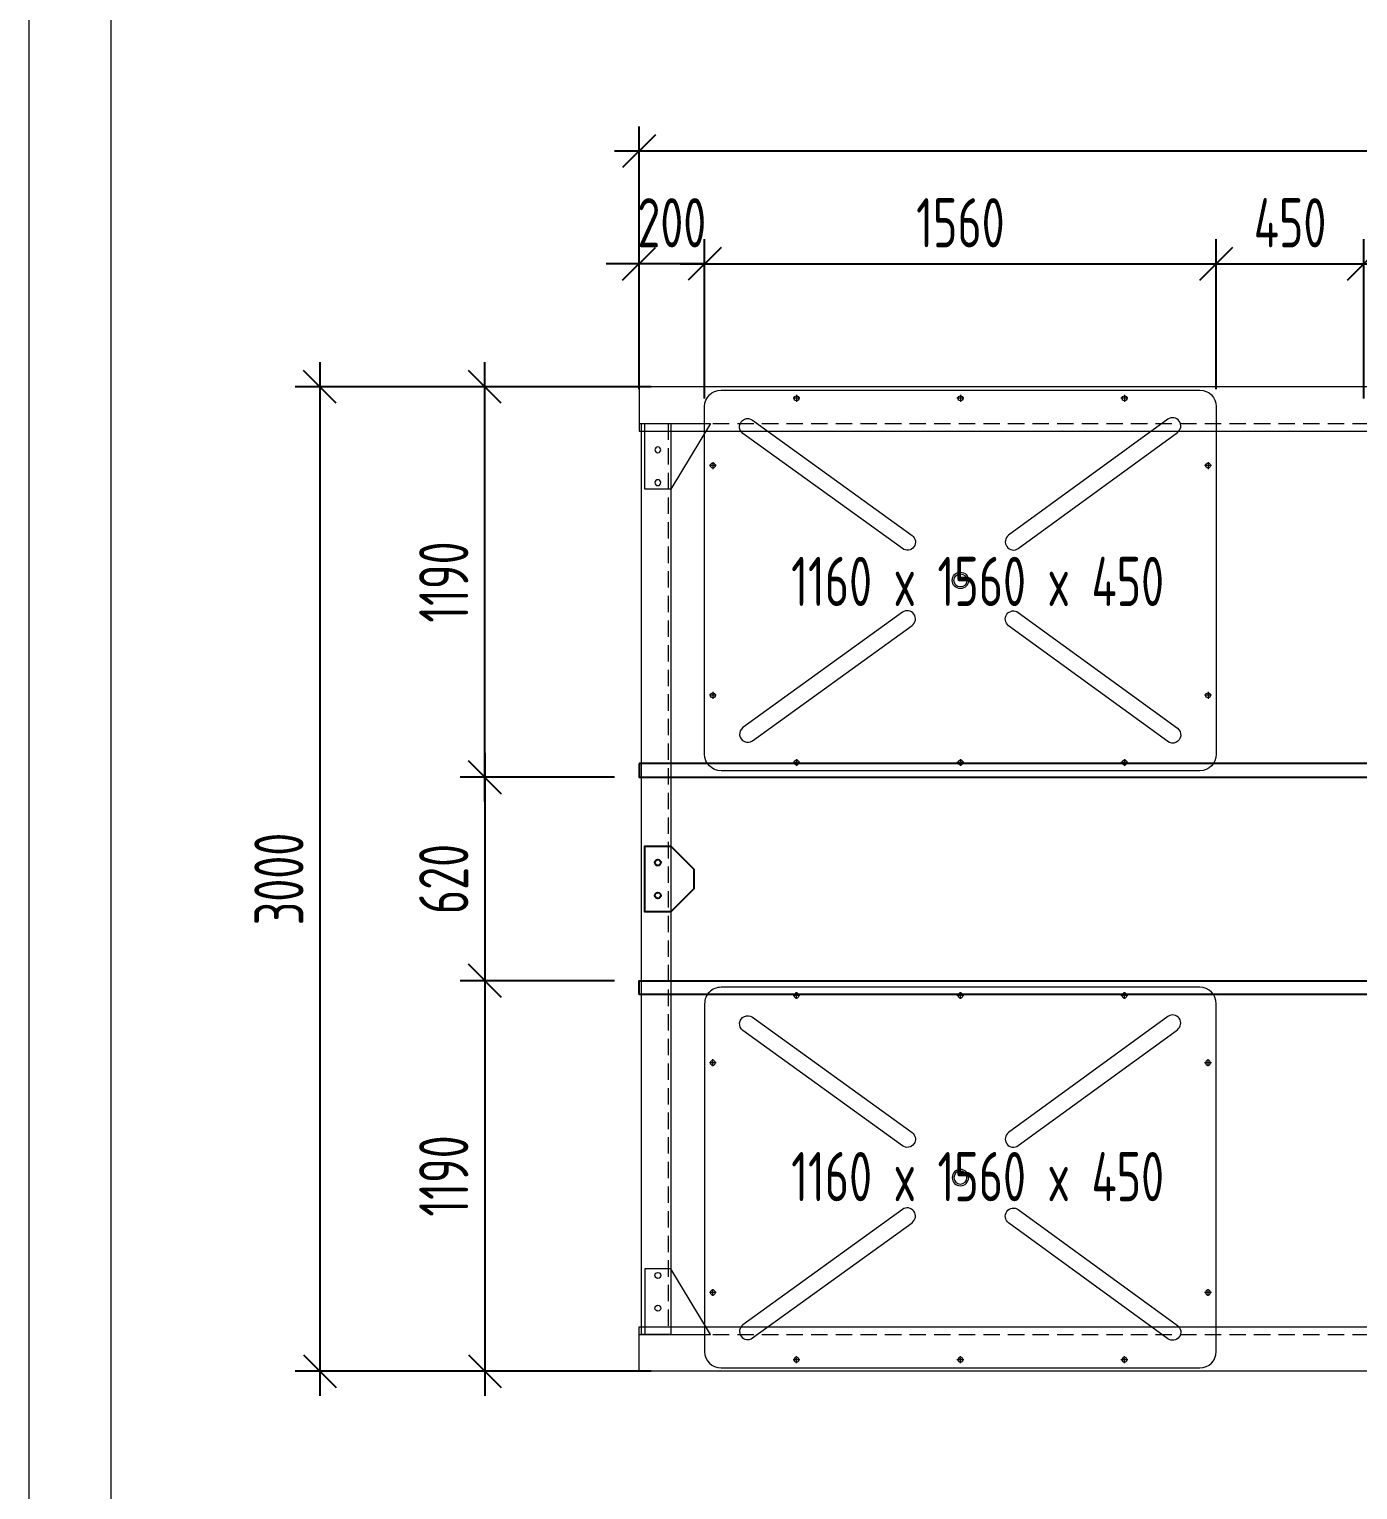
# Model space of a CAD drawing. Header units: millimetres. Extents: x 4 to 2106212, y -117026 to 198097.
# Drawn here: x 2013333 to 2017384, y 179719 to 184170 of the extents above; entities that cross this region are included whole.
import ezdxf

# ---------------------------------------------------------------- set-up
doc = ezdxf.new("R2010")
doc.units = ezdxf.units.MM
doc.linetypes.add('CENTER', pattern=[0.6, 0.375, -0.075, 0.075, -0.075])
doc.linetypes.add('DASHED', pattern=[0.75, 0.5, -0.25])
for name, color, linetype, lineweight in [('dim', 6, 'Continuous', 13), ('加强板', 140, 'Continuous', 18), ('图框', 7, 'Continuous', 13), ('文本', 3, 'Continuous', 13), ('浮箱', 160, 'Continuous', 20), ('铝型材', 7, 'Continuous', 13)]:
    doc.layers.add(name, color=color, linetype=linetype, lineweight=lineweight)
doc.layers.add('卡槽', color=242, linetype='Continuous')
doc.layers.add('标注', color=9, linetype='Continuous')
doc.styles.add('hztxt', font='ros1.shx', dxfattribs={"width": 0.8, "bigfont": 'hztxt.shx'})
doc.dimstyles.new('DIM-50', dxfattribs={"dimscale": 50, "dimtxt": 3, "dimasz": 2, "dimexe": 1.5, "dimexo": 1.5, "dimgap": 1, "dimtad": 1, "dimdec": 1, "dimdsep": 46, "dimtxsty": 'hztxt', "dimblk": 'OBLIQUE', "dimcen": 0, "dimdle": 1.5, "dimclrd": 9, "dimclre": 9, "dimclrt": 2, "dimadec": 1, "dimazin": 0, "dimtfac": 1, "dimtdec": 1, "dimtix": 1, "dimtmove": 2, "dimatfit": 3, "dimldrblk": 'OBLIQUE', "dimfxl": 15, "dimtolj": 1, "dimtzin": 0, "dimarcsym": 1})

# ---------------------------------------------------------------- blocks, each defined once
blk = doc.blocks.new('GW-TK')
at = {"layer": '图框'}
for points in [[(927183.552, 464715.013), (927603.549, 464715.013), (927603.549, 464418.01), (927183.552, 464418.01)], [(927188.552, 464710.013), (927598.549, 464710.013), (927598.549, 464423.011), (927188.552, 464423.011)]]:
    blk.add_lwpolyline(points, close=True, dxfattribs=at)
blk = doc.blocks.new('_Oblique')
at = {"color": 0, "linetype": 'ByBlock', "lineweight": -2}
blk.add_line((-0.5, -0.5), (0.5, 0.5), dxfattribs=at)
blk = doc.blocks.new('*D3096')
at = {"layer": 'Defpoints', "color": 0, "transparency": 16777216}
for p in [(2015192.6, 183798), (2015192.6, 183080, 0), (2025192.6, 183080)]:
    blk.add_point(p, dxfattribs=at)
at = {"layer": '标注', "color": 9, "lineweight": -2, "transparency": 16777216}
for p, q in [((2015192.6, 183155), (2015192.6, 183873)), ((2025192.6, 183155), (2025192.6, 183873)), ((2025267.6, 183798), (2015117.6, 183798))]:
    blk.add_line(p, q, dxfattribs=at)
at = {"layer": '标注', "color": 9, "lineweight": -2, "transparency": 16777216, "xscale": 100, "yscale": 100, "zscale": 100, "rotation": 180}
blk.add_blockref('_Oblique', (2015192.6, 183798), dxfattribs=at)
at = {"layer": '标注', "color": 9, "lineweight": -2, "transparency": 16777216, "xscale": 100, "yscale": 100, "zscale": 100}
blk.add_blockref('_Oblique', (2025192.6, 183798), dxfattribs=at)
at = {"layer": '标注', "color": 2, "transparency": 16777216, "insert": (2020192.6, 183923), "char_height": 150, "attachment_point": 5, "style": 'hztxt'}
blk.add_mtext('\\A1;10000', dxfattribs=at)
blk = doc.blocks.new('*D3097')
at = {"layer": 'Defpoints', "color": 0, "transparency": 16777216}
for p in [(2015192.6, 183455.1), (2015192.6, 182998, 0), (2015392.6, 182969, 0)]:
    blk.add_point(p, dxfattribs=at)
at = {"layer": '标注', "color": 9, "lineweight": -2, "transparency": 16777216}
for p, q in [((2015192.6, 183073), (2015192.6, 183530.1)), ((2015392.6, 183044), (2015392.6, 183530.1)), ((2015192.6, 183455.1), (2015092.6, 183455.1)), ((2015392.6, 183455.1), (2015192.6, 183455.1)), ((2015392.6, 183455.1), (2015492.6, 183455.1))]:
    blk.add_line(p, q, dxfattribs=at)
at = {"layer": '标注', "color": 9, "lineweight": -2, "transparency": 16777216, "xscale": 100, "yscale": 100, "zscale": 100}
blk.add_blockref('_Oblique', (2015192.6, 183455.1), dxfattribs=at)
at = {"layer": '标注', "color": 9, "lineweight": -2, "transparency": 16777216, "xscale": 100, "yscale": 100, "zscale": 100, "rotation": 180}
blk.add_blockref('_Oblique', (2015392.6, 183455.1), dxfattribs=at)
at = {"layer": '标注', "color": 2, "transparency": 16777216, "insert": (2015292.6, 183580.1), "char_height": 150, "attachment_point": 5, "style": 'hztxt'}
blk.add_mtext('\\A1;200', dxfattribs=at)
blk = doc.blocks.new('*D3098')
at = {"layer": 'Defpoints', "color": 0, "transparency": 16777216}
for p in [(2016952.6, 183455.1), (2016952.6, 182998, 0), (2015392.6, 182969, 0)]:
    blk.add_point(p, dxfattribs=at)
at = {"layer": '标注', "color": 9, "lineweight": -2, "transparency": 16777216}
for p, q in [((2015392.6, 183044), (2015392.6, 183530.1)), ((2016952.6, 183073), (2016952.6, 183530.1)), ((2015317.6, 183455.1), (2017027.6, 183455.1))]:
    blk.add_line(p, q, dxfattribs=at)
at = {"layer": '标注', "color": 9, "lineweight": -2, "transparency": 16777216, "xscale": 100, "yscale": 100, "zscale": 100, "rotation": 180}
blk.add_blockref('_Oblique', (2015392.6, 183455.1), dxfattribs=at)
at = {"layer": '标注', "color": 9, "lineweight": -2, "transparency": 16777216, "xscale": 100, "yscale": 100, "zscale": 100}
blk.add_blockref('_Oblique', (2016952.6, 183455.1), dxfattribs=at)
at = {"layer": '标注', "color": 2, "transparency": 16777216, "insert": (2016172.6, 183580.1), "char_height": 150, "attachment_point": 5, "style": 'hztxt'}
blk.add_mtext('\\A1;1560', dxfattribs=at)
blk = doc.blocks.new('*D3099')
at = {"layer": 'Defpoints', "color": 0, "transparency": 16777216}
for p in [(2017402.6, 183455.1), (2016952.6, 182998, 0), (2017402.6, 182969, 0)]:
    blk.add_point(p, dxfattribs=at)
at = {"layer": '标注', "color": 9, "lineweight": -2, "transparency": 16777216}
for p, q in [((2016952.6, 183073), (2016952.6, 183530.1)), ((2017402.6, 183044), (2017402.6, 183530.1)), ((2016877.6, 183455.1), (2017477.6, 183455.1))]:
    blk.add_line(p, q, dxfattribs=at)
at = {"layer": '标注', "color": 9, "lineweight": -2, "transparency": 16777216, "xscale": 100, "yscale": 100, "zscale": 100, "rotation": 180}
blk.add_blockref('_Oblique', (2016952.6, 183455.1), dxfattribs=at)
at = {"layer": '标注', "color": 9, "lineweight": -2, "transparency": 16777216, "xscale": 100, "yscale": 100, "zscale": 100}
blk.add_blockref('_Oblique', (2017402.6, 183455.1), dxfattribs=at)
at = {"layer": '标注', "color": 2, "transparency": 16777216, "insert": (2017177.6, 183580.1), "char_height": 150, "attachment_point": 5, "style": 'hztxt'}
blk.add_mtext('\\A1;450', dxfattribs=at)
blk = doc.blocks.new('*D3100')
at = {"layer": 'Defpoints', "color": 0, "transparency": 16777216}
for p in [(2018962.6, 183455.1), (2018962.6, 182998, 0), (2017402.6, 182969, 0)]:
    blk.add_point(p, dxfattribs=at)
at = {"layer": '标注', "color": 9, "lineweight": -2, "transparency": 16777216}
for p, q in [((2017402.6, 183044), (2017402.6, 183530.1)), ((2018962.6, 183073), (2018962.6, 183530.1)), ((2017327.6, 183455.1), (2019037.6, 183455.1))]:
    blk.add_line(p, q, dxfattribs=at)
at = {"layer": '标注', "color": 9, "lineweight": -2, "transparency": 16777216, "xscale": 100, "yscale": 100, "zscale": 100, "rotation": 180}
blk.add_blockref('_Oblique', (2017402.6, 183455.1), dxfattribs=at)
at = {"layer": '标注', "color": 9, "lineweight": -2, "transparency": 16777216, "xscale": 100, "yscale": 100, "zscale": 100}
blk.add_blockref('_Oblique', (2018962.6, 183455.1), dxfattribs=at)
at = {"layer": '标注', "color": 2, "transparency": 16777216, "insert": (2018182.6, 183580.1), "char_height": 150, "attachment_point": 5, "style": 'hztxt'}
blk.add_mtext('\\A1;1560', dxfattribs=at)
blk = doc.blocks.new('FX')
at = {"layer": '浮箱', "color": 5, "linetype": 'Continuous'}
for p, q in [((1949463, 183145.6, 0), (1950923, 183145.6, 0)), ((1949413, 182035.6, 0), (1949413, 183095.6, 0)), ((1950973, 183095.6, 0), (1950973, 182035.6, 0)), ((1950923, 181985.6, 0), (1949463, 181985.6, 0))]:
    blk.add_line(p, q, dxfattribs=at)
at = {"layer": '浮箱', "color": 1, "linetype": 'CENTER', "ltscale": 9.652}
for p, q in [((1949693, 183131, 0), (1949693, 183110.1, 0)), ((1950193, 183131, 0), (1950193, 183110.1, 0)), ((1950693, 183131, 0), (1950693, 183110.1, 0)), ((1949703.4, 183120.6, 0), (1949682.5, 183120.6, 0)), ((1950203.4, 183120.6, 0), (1950182.5, 183120.6, 0)), ((1950703.4, 183120.6, 0), (1950682.5, 183120.6, 0)), ((1949448.4, 182915.6, 0), (1949427.5, 182915.6, 0)), ((1949438, 182926, 0), (1949438, 182905.1, 0)), ((1950958.4, 182915.6, 0), (1950937.5, 182915.6, 0)), ((1950948, 182926, 0), (1950948, 182905.1, 0)), ((1949448.4, 182215.6, 0), (1949427.5, 182215.6, 0)), ((1949438, 182226, 0), (1949438, 182205.1, 0)), ((1950958.4, 182215.6, 0), (1950937.5, 182215.6, 0)), ((1950948, 182226, 0), (1950948, 182205.1, 0)), ((1949693, 182021, 0), (1949693, 182000.1, 0)), ((1950193, 182021, 0), (1950193, 182000.1, 0)), ((1950693, 182021, 0), (1950693, 182000.1, 0)), ((1949703.4, 182010.6, 0), (1949682.5, 182010.6, 0)), ((1950203.4, 182010.6, 0), (1950182.5, 182010.6, 0)), ((1950703.4, 182010.6, 0), (1950682.5, 182010.6, 0))]:
    blk.add_line(p, q, dxfattribs=at)
at = {"layer": '浮箱', "linetype": 'Continuous'}
for p, q in [((1950793.9, 183145.7, 0), (1950793.9, 183145.6, 0)), ((1950798.7, 183145.6, 0), (1950798.7, 183145.7, 0)), ((1950798.8, 183145.6, 0), (1950798.8, 183145.7, 0)), ((1950799, 183145.6, 0), (1950799, 183145.7, 0)), ((1950799.6, 183145.7, 0), (1950799.6, 183145.6, 0)), ((1950799.7, 183145.7, 0), (1950799.7, 183145.6, 0)), ((1950800, 183145.7, 0), (1950800, 183145.6, 0)), ((1950805.4, 183145.6, 0), (1950805.4, 183145.7, 0)), ((1949413, 182978.1, 0), (1949412.8, 182978.1, 0)), ((1949412.9, 182972.6, 0), (1949413, 182972.6, 0)), ((1949412.9, 182972.3, 0), (1949413, 182972.3, 0)), ((1949412.9, 182972.3, 0), (1949413, 182972.3, 0)), ((1949413, 182971.6, 0), (1949412.9, 182971.6, 0)), ((1949413, 182971.4, 0), (1949412.9, 182971.4, 0)), ((1949413, 182971.3, 0), (1949412.9, 182971.3, 0)), ((1949412.9, 182966.5, 0), (1949413, 182966.5, 0))]:
    blk.add_line(p, q, dxfattribs=at)
at = {"layer": '浮箱', "color": 5, "linetype": 'Continuous', "elevation": 0}
for points in [[(1949529.9, 183013.8, -1), (1949559.2, 183054.4), (1950045.5, 182703, -0.999989), (1950016.2, 182662.5), (1949529.9, 183013.8)], [(1950854.5, 183016.1, 1), (1950825.1, 183056.6), (1950340, 182703.5, 0.999989), (1950369.4, 182663.1), (1950854.5, 183016.1)], [(1949529.9, 182117.3, 1), (1949559.2, 182076.8), (1950045.5, 182428.2, 0.999989), (1950016.2, 182468.7), (1949529.9, 182117.3)], [(1950854.5, 182115, -1), (1950825.1, 182074.6), (1950340, 182427.7, -0.999989), (1950369.4, 182468.1), (1950854.5, 182115)]]:
    blk.add_lwpolyline(points, format="xyb", dxfattribs=at)
blk.add_lwpolyline([(1950207.7, 182585.8), (1950207.7, 182585.8)], dxfattribs=at)
at = {"layer": '浮箱', "color": 9, "linetype": 'Continuous'}
for centre in [(1949693, 183120.6, 0), (1950193, 183120.6, 0), (1950693, 183120.6, 0), (1949438, 182915.6, 0), (1950948, 182915.6, 0), (1949438, 182215.6, 0), (1950948, 182215.6, 0), (1949693, 182010.6, 0), (1950193, 182010.6, 0), (1950693, 182010.6, 0)]:
    blk.add_circle(centre, 7.5, dxfattribs=at)
at = {"layer": '浮箱', "color": 5, "linetype": 'Continuous'}
for radius in [25, 20]:
    blk.add_circle((1950193, 182565.6, 0), radius, dxfattribs=at)
at = {"layer": '浮箱', "color": 5, "linetype": 'Continuous', "extrusion": (0, 0, -1)}
for centre, start, end in [((-1949463, 183095.6, 0), 0, 90), ((-1950923, 183095.6, 0), 90, 180), ((-1949463, 182035.6, 0), 270, 0), ((-1950923, 182035.6, 0), 180, 270)]:
    blk.add_arc(centre, 50, start, end, dxfattribs=at)
blk = doc.blocks.new('*D3118')
at = {"layer": 'Defpoints', "color": 0, "transparency": 16777216}
for p in [(2015192.6, 183080), (2014219.7, 180080), (2015192.6, 180080)]:
    blk.add_point(p, dxfattribs=at)
at = {"layer": '标注', "color": 9, "lineweight": -2, "transparency": 16777216}
for p, q in [((2014219.7, 183155), (2014219.7, 180005)), ((2015117.6, 183080), (2014144.7, 183080)), ((2015117.6, 180080), (2014144.7, 180080))]:
    blk.add_line(p, q, dxfattribs=at)
at = {"layer": '标注', "color": 9, "lineweight": -2, "transparency": 16777216, "xscale": 100, "yscale": 100, "zscale": 100}
for p, rotation in [((2014219.7, 183080), 90), ((2014219.7, 180080), 270)]:
    blk.add_blockref('_Oblique', p, dxfattribs=dict(at, rotation=rotation))
at = {"layer": '标注', "color": 2, "transparency": 16777216, "insert": (2014094.7, 181580), "char_height": 150, "attachment_point": 5, "rotation": 90, "style": 'hztxt'}
blk.add_mtext('\\A1;3000', dxfattribs=at)
blk = doc.blocks.new('*D3119')
at = {"layer": 'Defpoints', "color": 0, "transparency": 16777216}
for p in [(2014722.2, 183080), (2015304.6, 183080), (2015192.6, 181890, 0)]:
    blk.add_point(p, dxfattribs=at)
at = {"layer": '标注', "color": 9, "lineweight": -2, "transparency": 16777216}
for p, q in [((2014722.2, 181815), (2014722.2, 183155)), ((2015229.6, 183080), (2014647.2, 183080)), ((2015117.6, 181890), (2014647.2, 181890))]:
    blk.add_line(p, q, dxfattribs=at)
at = {"layer": '标注', "color": 9, "lineweight": -2, "transparency": 16777216, "xscale": 100, "yscale": 100, "zscale": 100}
for p, rotation in [((2014722.2, 183080), 90), ((2014722.2, 181890), 270)]:
    blk.add_blockref('_Oblique', p, dxfattribs=dict(at, rotation=rotation))
at = {"layer": '标注', "color": 2, "transparency": 16777216, "insert": (2014597.2, 182485), "char_height": 150, "attachment_point": 5, "rotation": 90, "style": 'hztxt'}
blk.add_mtext('\\A1;1190', dxfattribs=at)
blk = doc.blocks.new('*D3120')
at = {"layer": 'Defpoints', "color": 0, "transparency": 16777216}
for p in [(2015192.6, 181270, 0), (2014722.2, 180080), (2015304.6, 180080)]:
    blk.add_point(p, dxfattribs=at)
at = {"layer": '标注', "color": 9, "lineweight": -2, "transparency": 16777216}
for p, q in [((2014722.2, 181345), (2014722.2, 180005)), ((2015117.6, 181270), (2014647.2, 181270)), ((2015229.6, 180080), (2014647.2, 180080))]:
    blk.add_line(p, q, dxfattribs=at)
at = {"layer": '标注', "color": 9, "lineweight": -2, "transparency": 16777216, "xscale": 100, "yscale": 100, "zscale": 100}
for p, rotation in [((2014722.2, 181270), 90), ((2014722.2, 180080), 270)]:
    blk.add_blockref('_Oblique', p, dxfattribs=dict(at, rotation=rotation))
at = {"layer": '标注', "color": 2, "transparency": 16777216, "insert": (2014597.2, 180675), "char_height": 150, "attachment_point": 5, "rotation": 90, "style": 'hztxt'}
blk.add_mtext('\\A1;1190', dxfattribs=at)
blk = doc.blocks.new('*D3121')
at = {"layer": 'Defpoints', "color": 0, "transparency": 16777216}
for p in [(2015192.6, 181890), (2014722.2, 181270), (2015192.6, 181270, 0)]:
    blk.add_point(p, dxfattribs=at)
at = {"layer": '标注', "color": 9, "lineweight": -2, "transparency": 16777216}
for p, q in [((2014722.2, 181965), (2014722.2, 181195)), ((2015117.6, 181890), (2014647.2, 181890)), ((2015117.6, 181270), (2014647.2, 181270))]:
    blk.add_line(p, q, dxfattribs=at)
at = {"layer": '标注', "color": 9, "lineweight": -2, "transparency": 16777216, "xscale": 100, "yscale": 100, "zscale": 100}
for p, rotation in [((2014722.2, 181890), 90), ((2014722.2, 181270), 270)]:
    blk.add_blockref('_Oblique', p, dxfattribs=dict(at, rotation=rotation))
at = {"layer": '标注', "color": 2, "transparency": 16777216, "insert": (2014597.2, 181580), "char_height": 150, "attachment_point": 5, "rotation": 90, "style": 'hztxt'}
blk.add_mtext('\\A1;620', dxfattribs=at)
blk = doc.blocks.new('A$C0D8A069B')
blk.add_lwpolyline([(80, -100), (0, -100), (0, 100), (80, 100), (150, 30), (150, -30), (80, -100)])
for centre in [(40, 50), (40, -50)]:
    blk.add_circle(centre, 9)
blk = doc.blocks.new('连接加强板')
at = {"layer": '加强板'}
blk.add_lwpolyline([(-194915.5, -558.8), (-194915.5, -358.8), (-195115.5, -478.8), (-195115.5, -558.8)], close=True, dxfattribs=at)
for centre in [(-195095.5, -518.8), (-194995.5, -518.8)]:
    blk.add_circle(centre, 9, dxfattribs=at)
blk = doc.blocks.new('*U3072')
at = {"rotation": 90.00000000000001}
blk.add_blockref('连接加强板', (-458.8, 195015.5), dxfattribs=at)
blk = doc.blocks.new('*U3073')
at = {"color": 0, "linetype": 'ByBlock', "lineweight": -2, "transparency": 16777216}
blk.add_blockref('*U3072', (0, 0), dxfattribs=at)
blk = doc.blocks.new('*U3074')
at = {"rotation": 90.00000000000001}
blk.add_blockref('连接加强板', (-458.8, 195015.5), dxfattribs=at)
blk = doc.blocks.new('*U3075')
at = {"color": 0, "linetype": 'ByBlock', "lineweight": -2, "transparency": 16777216}
blk.add_blockref('*U3074', (0, 0), dxfattribs=at)

msp = doc.modelspace()

# ---------------------------------------------------------------- linework, layer by layer
at = {"layer": 'dim', "color": 1, "linetype": 'DASHED', "ltscale": 100}
for p, q in [((2015192.5793, 182967.9895), (2025192.5793, 182967.9895)), ((2015281.0793, 182967.9895), (2015281.0793, 180191.9895)), ((2015192.5793, 180191.9895), (2025192.5793, 180191.9895))]:
    msp.add_line(p, q, dxfattribs=at)
at = {"layer": '卡槽', "color": 22, "ltscale": 5000}
for points in [[(2015192.5793, 181931.9895), (2015192.5793, 181889.9895), (2025185.0793, 181889.9895), (2025185.0793, 181931.9895)], [(2015192.5793, 181227.9895), (2015192.5793, 181269.9895), (2025185.0793, 181269.9895), (2025185.0793, 181227.9895)]]:
    msp.add_lwpolyline(points, close=True, dxfattribs=at)
at = {"layer": '铝型材', "color": 3}
for points in [[(2025192.5793, 183079.9895), (2015192.5793, 183079.9895), (2015192.5793, 182944.9895), (2025192.5793, 182944.9895)], [(2025192.5793, 180079.9895), (2015192.5793, 180079.9895), (2015192.5793, 180214.9895), (2025192.5793, 180214.9895)]]:
    msp.add_lwpolyline(points, close=True, dxfattribs=at)
at = {"layer": '铝型材', "color": 200}
msp.add_lwpolyline([(2015200.0793, 180191.9895), (2015200.0793, 182967.9895), (2015290.0793, 182967.9895), (2015290.0793, 180191.9895)], close=True, dxfattribs=at)

# ---------------------------------------------------------------- block references
at = {"xscale": 50, "yscale": 50, "zscale": 50}
msp.add_blockref('GW-TK', (-44345844.3452, -23045633.3238), dxfattribs=at)
for name, p in [('FX', (65979.611, -75.5994, 0.0005)), ('A$C0D8A069B', (2015210.0793, 181579.9895))]:
    msp.add_blockref(name, p)
at = {"color": 7, "xscale": -1}
msp.add_blockref('*U3073', (2015310.0793, 182867.9895), dxfattribs=at)
at = {"xscale": -1, "rotation": 180}
msp.add_blockref('FX', (65979.611, 363235.5783, 0.0005), dxfattribs=at)
at = {"color": 7, "rotation": 180}
msp.add_blockref('*U3075', (2015310.0793, 180291.9895), dxfattribs=at)

# ---------------------------------------------------------------- texts
at = {"layer": '文本', "color": 3, "char_height": 150, "style": 'hztxt'}
for insert, attachment_point in [((2016793.4404, 182561.9562, -0.0005), 3), ((2016793.4404, 180598.0228, -0.0005), 9)]:
    msp.add_mtext('\\pi41.0595;1160 x 1560 x 450          ', dxfattribs=dict(at, insert=insert, attachment_point=attachment_point))

# ---------------------------------------------------------------- dimensions: what is measured, and where the dimension line sits
at = {"layer": '标注'}
for base, p1, p2, angle, picture, middle in [((2015192.5793, 183798.0009), (2025192.5793, 183079.9895), (2015192.5793, 183079.9895, 0.0005), 180, '*D3096', (2020192.5793, 183923.0009)), ((2014219.6749, 180079.9895), (2015192.5793, 183079.9895), (2015192.5793, 180079.9895), 90, '*D3118', (2014094.6749, 181579.9895)), ((2014722.1724, 183079.9895), (2015192.5793, 181889.9895, 0.0005), (2015304.5793, 183079.9895), 90, '*D3119', (2014597.1724, 182484.9895)), ((2014722.1724, 181269.9895), (2015192.5793, 181889.9895), (2015192.5793, 181269.9895, 0.0005), 90, '*D3121', (2014597.1724, 181579.9895)), ((2014722.1724, 180079.9895), (2015192.5793, 181269.9895, 0.0005), (2015304.5793, 180079.9895), 270, '*D3120', (2014597.1724, 180674.9895))]:
    dim = msp.add_linear_dim(base=base, p1=p1, p2=p2, angle=angle, dimstyle='DIM-50', dxfattribs=at)
    dim.commit()
    dim.dimension.update_dxf_attribs({"geometry": picture, "text_midpoint": middle})
for base, p1, p2, picture, middle in [((2015192.5793, 183455.089), (2015392.5793, 182968.9895, -0.001), (2015192.5793, 182997.9895, 0.001), '*D3097', (2015292.5793, 183580.089)), ((2016952.5793, 183455.089), (2015392.5793, 182968.9895, -0.001), (2016952.5793, 182997.9895, -0.001), '*D3098', (2016172.5793, 183580.089)), ((2017402.5793, 183455.089), (2016952.5793, 182997.9895, -0.001), (2017402.5793, 182968.9895, -0.001), '*D3099', (2017177.5793, 183580.089)), ((2018962.5793, 183455.089), (2017402.5793, 182968.9895, -0.001), (2018962.5793, 182997.9895, -0.001), '*D3100', (2018182.5793, 183580.089))]:
    dim = msp.add_linear_dim(base=base, p1=p1, p2=p2, dimstyle='DIM-50', dxfattribs=at)
    dim.commit()
    dim.dimension.update_dxf_attribs({"geometry": picture, "text_midpoint": middle})

doc.saveas('drawing.dxf')
